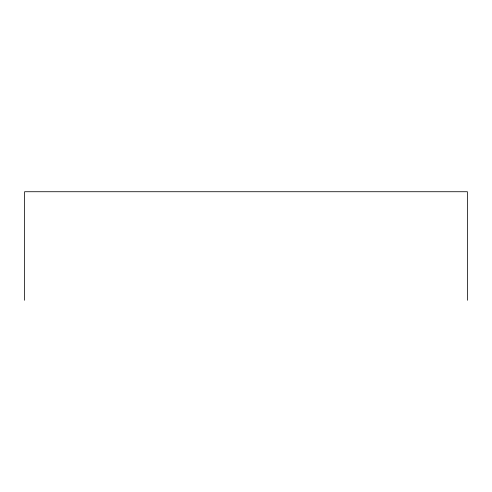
<?xml version="1.0" encoding="UTF-8"?>
<svg xmlns="http://www.w3.org/2000/svg" width="492" height="492" viewBox="0 0 492 492"><rect width="100%" height="100%" fill="white"/><g stroke="black" fill="none" stroke-linecap="round" stroke-linejoin="round"><path stroke-width="0.74" d="M467.4 300.274L467.4 191.726L24.6 191.726L24.6 300.274"/></g></svg>
